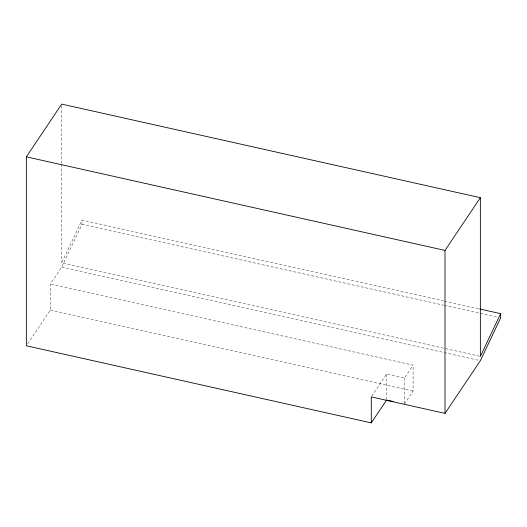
<?xml version="1.0" encoding="UTF-8"?>
<svg xmlns="http://www.w3.org/2000/svg" width="527" height="527" viewBox="0 0 527 527"><rect width="100%" height="100%" fill="white"/><g stroke="black" fill="none" stroke-linecap="round" stroke-linejoin="round"><path stroke-width="0.4" stroke-dasharray="2.63 1.98" d="M479.557 356.212L61.712 262.802L82.001 220.075L443.596 300.904M27.707 343.756L50.322 310.034L50.322 284.06L61.712 267.077L82.001 224.35L82.001 220.075M371.739 396.238L386.627 374.038L404.459 378.024L413.096 365.152L50.322 284.06M404.459 403.998L413.096 391.126L413.096 365.152M444.399 301.088L478.957 308.809M82.001 224.35L443.596 305.179M444.399 305.364L498.239 317.392M61.712 267.077L478.753 360.303M50.322 310.034L413.096 391.126M404.459 378.024L404.459 403.188M386.627 374.038L386.627 399.202M61.712 105.756L61.712 163.311M61.712 164.134L61.712 262.802"/><path stroke-width="0.79" d="M479.761 308.987L500.65 313.657L480.361 356.39L480.361 197.697L61.712 104.109L26.35 156.835L26.35 345.778L371.291 422.891L386.627 400.013M371.291 422.891L371.291 396.91L444.999 413.392L444.999 250.424L480.361 197.697M444.999 413.392L480.361 360.666L500.65 317.933L500.65 313.657M26.35 156.835L444.999 250.424M387.404 400.184L393.61 401.574"/></g></svg>
